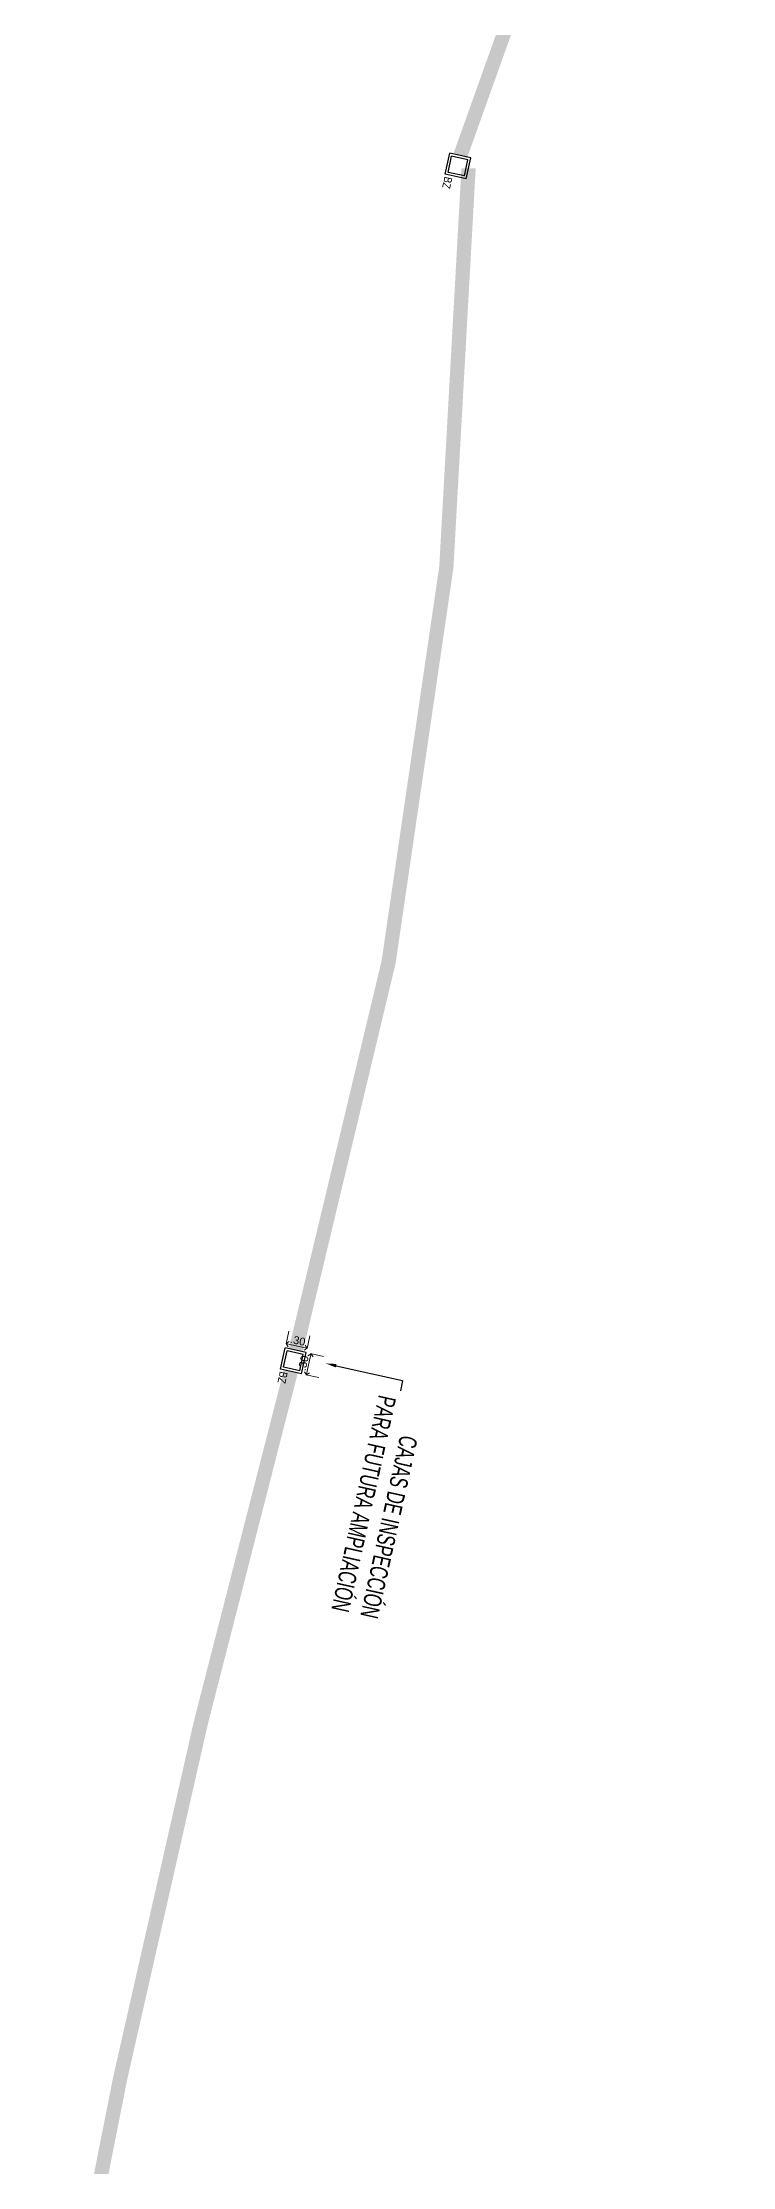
# Model space of a CAD drawing. Header units: millimetres. Extents: x 226520 to 226729, y 8188097 to 8188252.
# Drawn here: x 226545.24 to 226554.93, y 8188145.49 to 8188175.28 of the extents above; entities that cross this region are included whole.
import ezdxf
from ezdxf import colors
from ezdxf.entities.mleader import LeaderData, LeaderLine
from ezdxf.math import Vec2, Vec3

# ---------------------------------------------------------------- set-up
doc = ezdxf.new("R2010")
doc.units = ezdxf.units.MM
doc.linetypes.add('TC_P10$0$HIDDEN', pattern=[0.375, 0.25, -0.125])
for name, color, linetype, lineweight in [('000 SOS 911 IE-Alarmas Contra Incendio', 100, 'CONTRA_FUEGO', 25), ('000 SOS 911 Membrete', 255, 'Continuous', 18), ('000 SOS 911 TEXTOS ACI', 7, 'Continuous', 9)]:
    doc.layers.add(name, color=color, linetype=linetype, lineweight=lineweight)
doc.styles.add('arial', font='arial.ttf')
doc.styles.add('MtXpl_Arial_Narrow', font='ARIALN.TTF')
doc.styles.add('PIPE', font='ARIALN.TTF', dxfattribs={"width": 0.8})
doc.styles.get("Standard").update_dxf_attribs({"font": 'arial.ttf'})
doc.linetypes.add('CONTRA_FUEGO', pattern='A,0.9,-0.15,["ACI",Standard,S=0.08,R=0,X=-0.08,Y=-0.03],-0.2', length=1.25)
doc.dimstyles.new('SEGURIDAD_COTA MUROS_100', dxfattribs={"dimtxt": 0.11, "dimasz": 0.075, "dimexe": 0.18, "dimexo": 0.06, "dimgap": 0.02, "dimtad": 1, "dimzin": 4, "dimdsep": 46, "dimtxsty": 'arial', "dimblk": 'OPEN90', "dimcen": 0.09, "dimdle": 0.1, "dimclrd": 7, "dimclre": 7, "dimclrt": 7, "dimadec": 0, "dimazin": 0, "dimtfac": 1, "dimtix": 1, "dimtofl": 0, "dimtmove": 2, "dimatfit": 2, "dimldrblk": 'OPEN90', "dimfxl": 0.3, "dimtolj": 1, "dimtzin": 0, "dimlwd": 9, "dimlwe": 9, "dimarcsym": 0})

# ---------------------------------------------------------------- blocks, each defined once
blk = doc.blocks.new('_Open90')
at = {"color": 0, "linetype": 'ByBlock', "lineweight": -2}
for p, q in [((0, 0), (-1, 0)), ((-0.5, 0.5), (0, 0)), ((0, 0), (-0.5, -0.5))]:
    blk.add_line(p, q, dxfattribs=at)
blk = doc.blocks.new('*D29')
at = {"layer": '000 SOS 911 IE-Alarmas Contra Incendio', "color": 7, "lineweight": 9, "transparency": 16777216}
for p, q in [((226549.005, 8188156.889), (226549.19, 8188156.848)), ((226548.94, 8188156.593), (226549.124, 8188156.552)), ((226548.998, 8188156.814), (226548.965, 8188156.665))]:
    blk.add_line(p, q, dxfattribs=at)
at = {"layer": 'DEFPOINTS', "color": 0, "transparency": 16777216}
for p in [(226548.947, 8188156.902, 0), (226548.881, 8188156.606, 0), (226548.949, 8188156.591)]:
    blk.add_point(p, dxfattribs=at)
at = {"layer": '000 SOS 911 IE-Alarmas Contra Incendio', "color": 7, "lineweight": 9, "transparency": 16777216, "xscale": 0.07500000000000001, "yscale": 0.07500000000000001, "zscale": 0.07500000000000001}
for p, rotation in [((226549.014, 8188156.887), 77.50376459264231), ((226548.949, 8188156.591), 257.5037645926423)]:
    blk.add_blockref('_Open90', p, dxfattribs=dict(at, rotation=rotation))
at = {"layer": '000 SOS 911 IE-Alarmas Contra Incendio', "color": 7, "transparency": 16777216, "insert": (226548.907, 8188156.756), "char_height": 0.11, "attachment_point": 5, "rotation": 77.5038, "style": 'arial'}
blk.add_mtext('\\A1;.30', dxfattribs=at)
blk = doc.blocks.new('*D30')
at = {"layer": '000 SOS 911 IE-Alarmas Contra Incendio', "color": 7, "lineweight": 9, "transparency": 16777216}
for p, q in [((226548.664, 8188157.027), (226548.703, 8188157.206)), ((226548.96, 8188156.961), (226548.999, 8188157.141)), ((226548.887, 8188156.981), (226548.738, 8188157.014))]:
    blk.add_line(p, q, dxfattribs=at)
at = {"layer": 'DEFPOINTS', "color": 0, "transparency": 16777216}
for p in [(226548.651, 8188156.968, 0), (226548.664, 8188157.031), (226548.947, 8188156.902, 0)]:
    blk.add_point(p, dxfattribs=at)
at = {"layer": '000 SOS 911 IE-Alarmas Contra Incendio', "color": 7, "lineweight": 9, "transparency": 16777216, "xscale": 0.075, "yscale": 0.075, "zscale": 0.075}
for p, rotation in [((226548.664, 8188157.031), 167.5037645902927), ((226548.96, 8188156.965), 347.5037645902926)]:
    blk.add_blockref('_Open90', p, dxfattribs=dict(at, rotation=rotation))
at = {"layer": '000 SOS 911 IE-Alarmas Contra Incendio', "color": 7, "transparency": 16777216, "insert": (226548.829, 8188157.072), "char_height": 0.11, "attachment_point": 5, "rotation": 347.5038, "style": 'arial'}
blk.add_mtext('\\A1;.30', dxfattribs=at)
blk = doc.blocks.new('01')
at = {"layer": '000 SOS 911 IE-Alarmas Contra Incendio', "color": 0, "linetype": 'Continuous'}
for p, q in [((763.415, -217.109), (762.974, -217.109)), ((762.974, -217.109), (762.974, -217.55)), ((763.365, -217.159), (763.024, -217.159)), ((763.024, -217.159), (763.024, -217.5)), ((763.365, -217.159), (763.365, -217.5)), ((763.415, -217.109), (763.415, -217.55)), ((763.415, -217.55), (762.974, -217.55)), ((763.365, -217.5), (763.024, -217.5))]:
    blk.add_line(p, q, dxfattribs=at)
at = {"layer": '000 SOS 911 IE-Alarmas Contra Incendio', "color": 0, "linetype": 'Continuous', "style": 'MtXpl_Arial_Narrow'}
blk.add_text('BZ', height=0.1634, dxfattribs=at).set_placement((763.455, -217.552))

msp = doc.modelspace()

# ---------------------------------------------------------------- linework, layer by layer
at = {"layer": '000 SOS 911 IE-Alarmas Contra Incendio', "color": 5, "linetype": 'TC_P10$0$HIDDEN', "const_width": 0.2, "elevation": -0.778, "flags": 128}
for points in [[(226551.11, 8188173.694, 0.083602), (226554.831, 8188190.484, -5.430335)], [(226548.799, 8188156.935, 0.067322), (226551.225, 8188173.513, -1.459136)], [(226545.344, 8188141.728, -0.020659), (226548.73, 8188156.64, -1.894101)]]:
    msp.add_lwpolyline(points, format="xyb", dxfattribs=at)

# ---------------------------------------------------------------- block references
at = {"layer": '000 SOS 911 Membrete', "color": 4, "linetype": 'Continuous', "xscale": 0.6866556266033178, "yscale": 0.6866556266033178, "zscale": 0.6866556266033178, "rotation": 257.503764591831}
for p in [(226810.164, 8188652.893, -0.778), (226807.853, 8188636.135, -0.778)]:
    msp.add_blockref('01', p, dxfattribs=at)

# ---------------------------------------------------------------- dimensions: what is measured, and where the dimension line sits
at = {"layer": '000 SOS 911 IE-Alarmas Contra Incendio'}
for base, p2, angle, picture, middle in [((226548.664, 8188157.031, -0.778), (226548.651, 8188156.968, -0.778), 347.5038, '*D30', (226548.829, 8188157.072, -0.778)), ((226548.949, 8188156.591, -0.778), (226548.881, 8188156.606, -0.778), 257.5038, '*D29', (226548.907, 8188156.756, -0.778))]:
    dim = msp.add_linear_dim(base=base, p1=(226548.947, 8188156.902, -0.778), p2=p2, angle=angle, dimstyle='SEGURIDAD_COTA MUROS_100', dxfattribs=at)
    dim.commit()
    dim.dimension.update_dxf_attribs({"geometry": picture, "text_midpoint": middle})

# ---------------------------------------------------------------- next in the draw order: leaders
at = {"layer": '000 SOS 911 TEXTOS ACI'}
ml = msp.add_multileader_mtext('Standard', dxfattribs=at)
ml.set_content('{\\H1.66667x;CAJAS DE INSPECCIÓN PARA FUTURA AMPLIACIÓN}', color=256, style='PIPE')
ml.set_leader_properties(color=7)
ml.build(insert=Vec2(0, 0))
ml.multileader.update_dxf_attribs({"text_left_attachment_type": 2, "text_right_attachment_type": 2, "dogleg_length": 2, "arrow_head_size": 0.15})
ctx = ml.context
ctx.base_point, ctx.char_height, ctx.arrow_head_size, ctx.landing_gap_size, ctx.plane_origin, ctx.plane_x_axis, ctx.plane_y_axis = Vec3(226550.267, 8188156.37, 0), 0.15, 0.15, 0.15, Vec3(226550, 8188151.46, 0), Vec3(-0.216375, -0.97631), Vec3(0.97631, -0.216375)
ctx.left_attachment, ctx.right_attachment, ctx.text_align_type = 2, 2, 2
notes = []
notes.append((ctx, [(1, (1, 1, 0), (226550.299, 8188156.512, 0), (-0.216375, -0.97631), 0.146, [(0, [(226549.219, 8188156.752, 0)], 0, [])])]))
ctx.mtext.insert, ctx.mtext.text_direction, ctx.mtext.rotation, ctx.mtext.width, ctx.mtext.defined_height, ctx.mtext.alignment, ctx.mtext.flow_direction = Vec3(226549.948, 8188153.156, 0), Vec3(-0.216375, -0.97631), 4.494289, 3.10575, 0.558, 3, 5
ctx.mtext.has_bg_fill, ctx.mtext.bg_color, ctx.mtext.bg_scale_factor, ctx.mtext.bg_transparency, ctx.mtext.use_window_bg_color = 1, -1073741824, 2, 0, 1
for ctx, leaders in notes:
    for number, flags, end, landing, length, lines in leaders:
        leader = LeaderData()
        leader.index, (leader.has_last_leader_line, leader.has_dogleg_vector, leader.attachment_direction) = number, flags
        leader.last_leader_point, leader.dogleg_vector, leader.dogleg_length = Vec3(end), Vec3(landing), length
        for number, points, colour, breaks in lines:
            line = LeaderLine()
            line.index, line.vertices, line.color, line.breaks = number, Vec3.list(points), colors.encode_raw_color(colour), breaks
            leader.lines.append(line)
        ctx.leaders.append(leader)

doc.saveas('drawing.dxf')
